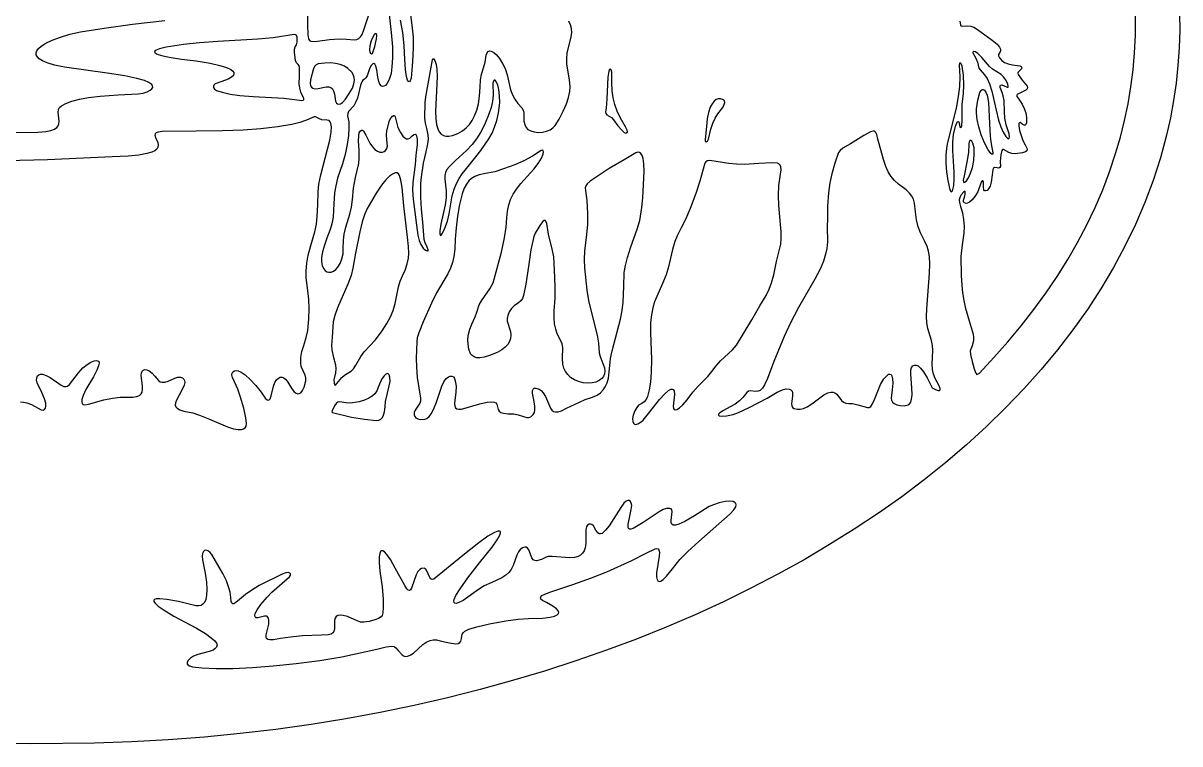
# Model space of a CAD drawing. Extents: x 0.2 to 24.3, y 0.2 to 15.5.
# Drawn here: x 11.99 to 24.26, y 0.25 to 7.89 of the extents above; entities that cross this region are included whole.
import ezdxf

# ---------------------------------------------------------------- set-up
doc = ezdxf.new("R2010")
doc.units = 0
doc.layers.add('SignTorch', color=7, linetype='CONTINUOUS')

msp = doc.modelspace()

# ---------------------------------------------------------------- linework, layer by layer
at = {"layer": 'SignTorch', "linetype": 'CONTINUOUS'}
for points in [[(24.25, 8.16), (24.258, 7.821), (24.252, 7.632), (24.238, 7.445), (24.218, 7.258), (24.191, 7.073), (24.157, 6.889), (24.116, 6.706), (24.051, 6.465), (23.974, 6.227), (23.886, 5.991), (23.786, 5.758), (23.675, 5.528), (23.554, 5.301), (23.421, 5.078), (23.278, 4.858), (23.124, 4.641), (22.96, 4.428), (22.787, 4.219), (22.603, 4.014), (22.41, 3.813), (22.208, 3.616), (21.996, 3.423), (21.775, 3.234), (21.546, 3.051), (21.308, 2.871), (21.061, 2.697), (20.806, 2.527), (20.544, 2.363), (20.273, 2.203), (19.995, 2.049), (19.71, 1.901), (19.417, 1.757), (19.117, 1.62), (18.811, 1.488), (18.497, 1.362), (18.178, 1.243), (17.852, 1.129), (17.52, 1.022), (17.183, 0.921), (16.839, 0.826), (16.491, 0.739), (16.137, 0.658), (15.778, 0.584), (15.414, 0.517), (15.045, 0.457), (14.672, 0.404), (14.295, 0.359), (13.914, 0.322), (13.529, 0.292), (13.14, 0.27), (12.748, 0.256), (12.073, 0.25), (11.714, 0.257)], [(15.004, 8.064), (15.008, 7.878), (15.011, 7.771), (15.017, 7.729), (15.027, 7.709), (15.041, 7.702), (15.066, 7.699), (15.113, 7.703), (15.24, 7.722), (15.342, 7.728), (15.421, 7.726), (15.502, 7.718), (15.53, 7.722), (15.551, 7.732), (15.57, 7.749), (15.586, 7.775), (15.605, 7.823), (15.683, 8.056)], [(15.868, 8.049), (15.896, 7.794), (15.907, 7.643), (15.909, 7.525), (15.903, 7.43), (15.893, 7.36), (15.878, 7.306), (15.852, 7.254), (15.834, 7.234), (15.818, 7.225), (15.803, 7.224), (15.789, 7.231), (15.776, 7.247), (15.763, 7.276), (15.753, 7.32), (15.742, 7.398), (15.731, 7.439), (15.72, 7.459), (15.71, 7.466), (15.699, 7.464), (15.68, 7.443), (15.665, 7.409), (15.64, 7.335), (15.627, 7.313), (15.612, 7.301), (15.595, 7.29), (15.582, 7.271), (15.569, 7.237), (15.537, 7.099), (15.518, 7.051), (15.497, 7.017), (15.443, 6.956), (15.434, 6.935), (15.432, 6.912), (15.444, 6.848), (15.447, 6.783), (15.442, 6.702), (15.429, 6.606), (15.406, 6.501), (15.378, 6.401), (15.327, 6.249), (15.307, 6.169), (15.295, 6.095), (15.286, 5.977), (15.278, 5.837), (15.267, 5.767), (15.249, 5.704), (15.214, 5.615), (15.186, 5.539), (15.167, 5.469), (15.157, 5.409), (15.157, 5.362), (15.164, 5.323), (15.177, 5.293), (15.193, 5.272), (15.214, 5.258), (15.235, 5.252), (15.257, 5.253), (15.282, 5.262), (15.307, 5.28), (15.33, 5.307), (15.353, 5.346), (15.372, 5.396), (15.384, 5.448), (15.387, 5.502), (15.389, 5.593), (15.397, 5.657), (15.415, 5.731), (15.458, 5.869), (15.474, 5.942), (15.483, 6.025), (15.495, 6.143), (15.515, 6.256), (15.55, 6.406), (15.556, 6.466), (15.554, 6.543), (15.548, 6.645), (15.55, 6.699), (15.557, 6.732), (15.567, 6.75), (15.579, 6.758), (15.591, 6.758), (15.603, 6.747), (15.625, 6.707), (15.668, 6.623), (15.696, 6.581), (15.723, 6.553), (15.749, 6.536), (15.775, 6.527), (15.801, 6.526), (15.821, 6.532), (15.836, 6.544), (15.848, 6.563), (15.854, 6.589), (15.849, 6.656), (15.844, 6.712), (15.849, 6.749), (15.873, 6.852), (15.887, 6.882), (15.905, 6.905), (15.919, 6.915), (15.929, 6.914), (15.936, 6.902), (15.966, 6.787), (15.992, 6.733), (16.017, 6.697), (16.039, 6.677), (16.057, 6.668), (16.074, 6.668), (16.092, 6.676), (16.114, 6.697), (16.135, 6.715), (16.148, 6.718), (16.157, 6.713), (16.165, 6.698), (16.171, 6.665), (16.171, 6.608), (16.157, 6.49), (16.15, 6.396), (16.125, 6.204), (16.122, 6.124), (16.128, 6.029), (16.162, 5.75), (16.177, 5.647), (16.192, 5.588), (16.21, 5.545), (16.235, 5.509), (16.26, 5.486), (16.279, 5.478), (16.287, 5.48), (16.288, 5.491), (16.278, 5.518), (16.255, 5.563), (16.245, 5.598), (16.232, 5.785), (16.215, 5.922), (16.209, 6.049), (16.21, 6.19), (16.215, 6.265), (16.239, 6.41), (16.266, 6.531), (16.285, 6.613), (16.29, 6.663), (16.287, 6.708), (16.275, 6.762), (16.257, 6.833), (16.251, 6.888), (16.256, 7.052), (16.263, 7.111), (16.318, 7.426), (16.332, 7.506), (16.34, 7.517), (16.348, 7.515), (16.358, 7.499), (16.372, 7.457), (16.38, 7.405), (16.382, 7.33), (16.375, 7.177), (16.365, 6.961), (16.367, 6.878), (16.375, 6.818), (16.388, 6.774), (16.405, 6.741), (16.425, 6.718), (16.448, 6.703), (16.474, 6.696), (16.507, 6.695), (16.546, 6.702), (16.603, 6.724), (16.65, 6.751), (16.69, 6.783), (16.724, 6.82), (16.755, 6.863), (16.78, 6.912), (16.802, 6.972), (16.819, 7.04), (16.831, 7.12), (16.838, 7.217), (16.842, 7.293), (16.852, 7.348), (16.89, 7.479), (16.902, 7.556), (16.912, 7.58), (16.923, 7.593), (16.937, 7.599), (16.956, 7.597), (16.982, 7.584), (17.01, 7.56), (17.042, 7.52), (17.076, 7.466), (17.102, 7.412), (17.123, 7.345), (17.16, 7.187), (17.18, 7.134), (17.205, 7.088), (17.238, 7.043), (17.281, 6.995), (17.294, 6.97), (17.3, 6.941), (17.302, 6.855), (17.311, 6.818), (17.327, 6.786), (17.345, 6.768), (17.374, 6.752), (17.412, 6.741), (17.455, 6.736), (17.501, 6.738), (17.543, 6.748), (17.58, 6.763), (17.61, 6.783), (17.634, 6.808), (17.677, 6.876), (17.72, 6.959), (17.753, 7.037), (17.776, 7.107), (17.788, 7.168), (17.791, 7.219), (17.784, 7.292), (17.759, 7.461), (17.757, 7.521), (17.762, 7.576), (17.805, 7.749), (17.81, 7.796), (17.807, 7.836), (17.797, 7.875), (17.778, 7.916)], [(16.088, 8.068), (16.115, 7.872), (16.127, 7.746), (16.129, 7.642), (16.125, 7.548), (16.116, 7.438), (16.106, 7.31), (16.097, 7.282), (16.088, 7.273), (16.079, 7.275), (16.069, 7.29), (16.057, 7.327), (16.045, 7.404), (16.041, 7.507), (16.033, 7.656), (16.017, 7.795), (15.995, 7.925)], [(21.925, 7.916), (21.931, 7.875), (21.937, 7.866), (21.949, 7.864), (22.003, 7.866), (22.041, 7.862), (22.074, 7.85), (22.113, 7.828), (22.269, 7.715), (22.32, 7.671), (22.346, 7.641), (22.356, 7.619), (22.357, 7.602), (22.349, 7.584), (22.336, 7.561), (22.336, 7.546), (22.344, 7.528), (22.371, 7.498), (22.4, 7.478), (22.437, 7.463), (22.484, 7.453), (22.562, 7.441), (22.575, 7.434), (22.581, 7.421), (22.579, 7.41), (22.566, 7.396), (22.545, 7.376), (22.54, 7.363), (22.545, 7.35), (22.587, 7.291), (22.638, 7.226), (22.642, 7.212), (22.639, 7.198), (22.626, 7.184), (22.598, 7.168), (22.533, 7.139), (22.528, 7.129), (22.53, 7.116), (22.549, 7.087), (22.586, 7.034), (22.608, 6.99), (22.623, 6.943), (22.631, 6.892), (22.631, 6.836), (22.626, 6.819), (22.618, 6.813), (22.606, 6.814), (22.583, 6.827), (22.565, 6.839), (22.556, 6.838), (22.551, 6.829), (22.55, 6.806), (22.559, 6.756), (22.592, 6.648), (22.616, 6.605), (22.636, 6.57), (22.639, 6.553), (22.635, 6.541), (22.62, 6.53), (22.589, 6.519), (22.51, 6.509), (22.477, 6.513), (22.444, 6.524), (22.387, 6.555), (22.377, 6.553), (22.371, 6.543), (22.361, 6.498), (22.353, 6.428), (22.355, 6.375), (22.35, 6.363), (22.34, 6.357), (22.32, 6.359), (22.293, 6.362), (22.282, 6.357), (22.274, 6.343), (22.267, 6.286), (22.256, 6.208), (22.245, 6.164), (22.23, 6.136), (22.215, 6.121), (22.197, 6.114), (22.187, 6.116), (22.181, 6.127), (22.177, 6.155), (22.175, 6.211), (22.17, 6.222), (22.161, 6.222), (22.151, 6.207), (22.114, 6.106), (22.084, 6.056), (22.054, 6.019), (22.028, 5.995), (22.006, 5.984), (21.991, 5.983), (21.973, 5.99), (21.965, 6), (21.964, 6.015), (21.974, 6.048), (21.983, 6.08), (21.983, 6.106), (21.977, 6.113), (21.967, 6.106), (21.94, 6.073), (21.925, 6.045), (21.918, 6.019), (21.92, 5.991), (21.932, 5.949), (21.954, 5.882), (21.965, 5.811), (21.969, 5.739), (21.966, 5.667), (21.948, 5.544), (21.935, 5.421), (21.94, 5.219), (21.95, 5.066), (21.963, 4.969), (21.982, 4.883), (22.025, 4.736), (22.067, 4.597), (22.071, 4.56), (22.068, 4.524), (22.054, 4.471), (22.036, 4.419), (22.039, 4.38), (22.054, 4.305), (22.076, 4.228), (22.094, 4.183), (22.106, 4.166), (22.132, 4.182), (22.287, 4.347), (22.435, 4.514), (22.576, 4.683), (22.71, 4.856), (22.837, 5.031), (22.957, 5.208), (23.069, 5.387), (23.173, 5.569), (23.27, 5.754), (23.359, 5.94), (23.44, 6.128), (23.512, 6.319), (23.577, 6.511), (23.628, 6.686), (23.672, 6.862), (23.709, 7.039), (23.739, 7.218), (23.763, 7.398), (23.778, 7.579), (23.787, 7.762), (23.788, 7.975)], [(11.886, 6.736), (12.149, 6.737), (12.231, 6.744), (12.287, 6.756), (12.325, 6.77), (12.349, 6.786), (12.364, 6.804), (12.372, 6.826), (12.374, 6.854), (12.363, 6.95), (12.368, 6.977), (12.379, 6.999), (12.398, 7.017), (12.445, 7.042), (12.51, 7.066), (12.589, 7.088), (12.686, 7.106), (12.81, 7.12), (12.999, 7.133), (13.213, 7.146), (13.264, 7.152), (13.308, 7.166), (13.34, 7.183), (13.358, 7.199), (13.366, 7.213), (13.365, 7.227), (13.356, 7.243), (13.326, 7.266), (13.279, 7.285), (13.199, 7.308), (13.071, 7.335), (12.884, 7.365), (12.429, 7.428), (12.324, 7.45), (12.248, 7.473), (12.197, 7.496), (12.163, 7.517), (12.141, 7.539), (12.131, 7.559), (12.13, 7.579), (12.136, 7.6), (12.154, 7.625), (12.184, 7.651), (12.232, 7.682), (12.301, 7.715), (12.387, 7.747), (12.488, 7.776), (12.601, 7.801), (12.852, 7.842), (13.15, 7.882), (13.495, 7.922)], [(11.964, 3.877), (11.996, 3.876), (12.032, 3.868), (12.079, 3.848), (12.183, 3.794), (12.204, 3.789), (12.219, 3.796), (12.229, 3.811), (12.234, 3.833), (12.231, 3.865), (12.218, 3.911), (12.189, 3.978), (12.14, 4.08), (12.135, 4.108), (12.137, 4.133), (12.145, 4.152), (12.158, 4.164), (12.176, 4.171), (12.199, 4.17), (12.237, 4.158), (12.279, 4.135), (12.394, 4.054), (12.423, 4.042), (12.444, 4.039), (12.463, 4.045), (12.483, 4.062), (12.578, 4.186), (12.626, 4.238), (12.67, 4.275), (12.709, 4.299), (12.745, 4.313), (12.77, 4.317), (12.785, 4.313), (12.794, 4.304), (12.797, 4.287), (12.792, 4.258), (12.774, 4.212), (12.739, 4.143), (12.658, 4.007), (12.629, 3.945), (12.615, 3.903), (12.613, 3.876), (12.617, 3.859), (12.627, 3.849), (12.646, 3.845), (12.684, 3.853), (12.846, 3.898), (12.939, 3.916), (13.02, 3.926), (13.096, 3.927), (13.157, 3.928), (13.198, 3.935), (13.225, 3.946), (13.242, 3.961), (13.254, 3.981), (13.259, 4.007), (13.258, 4.049), (13.243, 4.156), (13.246, 4.185), (13.254, 4.204), (13.266, 4.215), (13.282, 4.22), (13.303, 4.218), (13.33, 4.206), (13.361, 4.182), (13.39, 4.151), (13.426, 4.105), (13.446, 4.091), (13.467, 4.085), (13.493, 4.087), (13.529, 4.097), (13.599, 4.13), (13.632, 4.138), (13.66, 4.138), (13.681, 4.131), (13.695, 4.119), (13.704, 4.104), (13.706, 4.082), (13.7, 4.053), (13.675, 4.001), (13.617, 3.897), (13.606, 3.866), (13.605, 3.843), (13.612, 3.825), (13.627, 3.809), (13.653, 3.794), (13.697, 3.78), (13.79, 3.761), (13.863, 3.738), (13.969, 3.694), (14.158, 3.613), (14.224, 3.592), (14.272, 3.583), (14.306, 3.583), (14.33, 3.59), (14.347, 3.601), (14.357, 3.619), (14.359, 3.648), (14.352, 3.707), (14.331, 3.809), (14.295, 3.939), (14.269, 4.012), (14.212, 4.135), (14.205, 4.163), (14.207, 4.181), (14.215, 4.195), (14.232, 4.206), (14.25, 4.21), (14.273, 4.207), (14.304, 4.193), (14.345, 4.164), (14.398, 4.116), (14.461, 4.05), (14.516, 3.982), (14.559, 3.918), (14.578, 3.9), (14.591, 3.896), (14.601, 3.899), (14.612, 3.911), (14.623, 3.94), (14.646, 4.045), (14.662, 4.084), (14.68, 4.112), (14.7, 4.129), (14.719, 4.138), (14.739, 4.138), (14.758, 4.131), (14.779, 4.115), (14.8, 4.088), (14.841, 4.016), (14.866, 3.984), (14.887, 3.968), (14.904, 3.963), (14.92, 3.965), (14.936, 3.975), (14.953, 3.997), (14.971, 4.034), (14.99, 4.102), (14.99, 4.13), (14.981, 4.161), (14.942, 4.251), (14.935, 4.287), (14.938, 4.348), (14.948, 4.41), (14.967, 4.474), (14.995, 4.561), (15.01, 4.634), (15.023, 4.759), (15.026, 4.864), (15.022, 4.964), (15.007, 5.088), (14.995, 5.193), (14.994, 5.269), (15, 5.347), (15.015, 5.434), (15.042, 5.537), (15.084, 5.68), (15.102, 5.762), (15.111, 5.842), (15.116, 5.966), (15.121, 6.107), (15.129, 6.185), (15.149, 6.286), (15.243, 6.654), (15.257, 6.739), (15.261, 6.793), (15.256, 6.829), (15.248, 6.849), (15.236, 6.86), (15.217, 6.865), (15.16, 6.869), (15.135, 6.878), (15.092, 6.9), (15.077, 6.901), (15.052, 6.891), (14.996, 6.865), (14.926, 6.841), (14.84, 6.82), (14.689, 6.796), (14.514, 6.775), (14.326, 6.76), (14.106, 6.751), (13.826, 6.747), (13.467, 6.746), (13.423, 6.739), (13.401, 6.731), (13.391, 6.72), (13.389, 6.706), (13.396, 6.683), (13.42, 6.628), (13.424, 6.602), (13.42, 6.58), (13.408, 6.559), (13.388, 6.541), (13.356, 6.526), (13.302, 6.51), (13.22, 6.495), (13.104, 6.483), (12.936, 6.475), (12.251, 6.446), (11.813, 6.434)]]:
    msp.add_lwpolyline(points, dxfattribs=at)
for points in [[(14.867, 7.775), (14.644, 7.74), (14.482, 7.723), (14.057, 7.699), (13.861, 7.686), (13.691, 7.668), (13.51, 7.64), (13.439, 7.623), (13.402, 7.608), (13.388, 7.597), (13.385, 7.588), (13.391, 7.578), (13.412, 7.566), (13.458, 7.55), (13.542, 7.532), (13.672, 7.514), (13.827, 7.495), (13.974, 7.47), (14.078, 7.446), (14.149, 7.424), (14.193, 7.403), (14.216, 7.386), (14.227, 7.37), (14.228, 7.355), (14.221, 7.339), (14.201, 7.321), (14.165, 7.3), (14.1, 7.274), (14.027, 7.249), (14.013, 7.237), (14.009, 7.225), (14.011, 7.21), (14.022, 7.195), (14.043, 7.181), (14.102, 7.161), (14.187, 7.142), (14.29, 7.127), (14.43, 7.116), (14.755, 7.099), (14.87, 7.086), (14.947, 7.075), (14.963, 7.077), (14.97, 7.084), (14.969, 7.096), (14.938, 7.161), (14.926, 7.203), (14.92, 7.252), (14.921, 7.331), (14.923, 7.424), (14.92, 7.441), (14.908, 7.455), (14.891, 7.474), (14.881, 7.497), (14.869, 7.587), (14.871, 7.619), (14.878, 7.642), (14.891, 7.665), (14.897, 7.694), (14.897, 7.745), (14.891, 7.764), (14.883, 7.772)], [(15.668, 7.588), (15.675, 7.575), (15.685, 7.57), (15.696, 7.572), (15.722, 7.646), (15.74, 7.729), (15.743, 7.765), (15.739, 7.78), (15.731, 7.783), (15.719, 7.776), (15.703, 7.753), (15.684, 7.708), (15.67, 7.655), (15.665, 7.613)], [(22.431, 6.673), (22.442, 6.669), (22.449, 6.675), (22.452, 6.69), (22.447, 6.72), (22.417, 6.816), (22.403, 6.886), (22.397, 6.952), (22.395, 7.073), (22.386, 7.124), (22.373, 7.16), (22.352, 7.21), (22.351, 7.227), (22.356, 7.236), (22.37, 7.239), (22.394, 7.23), (22.427, 7.214), (22.436, 7.215), (22.439, 7.224), (22.433, 7.249), (22.41, 7.296), (22.388, 7.325), (22.362, 7.349), (22.27, 7.405), (22.239, 7.434), (22.158, 7.531), (22.117, 7.571), (22.09, 7.589), (22.074, 7.593), (22.061, 7.587), (22.061, 7.578), (22.096, 7.522), (22.112, 7.479), (22.127, 7.418), (22.14, 7.398), (22.188, 7.346), (22.213, 7.306), (22.238, 7.249), (22.264, 7.172), (22.31, 6.971), (22.336, 6.866), (22.36, 6.794), (22.386, 6.737), (22.414, 6.692)], [(15.1, 7.453), (15.084, 7.438), (15.07, 7.415), (15.04, 7.293), (15.036, 7.255), (15.04, 7.23), (15.049, 7.214), (15.063, 7.203), (15.083, 7.198), (15.12, 7.201), (15.207, 7.219), (15.234, 7.219), (15.255, 7.211), (15.271, 7.197), (15.284, 7.175), (15.295, 7.141), (15.305, 7.068), (15.314, 7.047), (15.325, 7.037), (15.338, 7.034), (15.356, 7.04), (15.377, 7.054), (15.409, 7.089), (15.451, 7.149), (15.484, 7.206), (15.499, 7.25), (15.505, 7.288), (15.502, 7.319), (15.493, 7.348), (15.476, 7.375), (15.436, 7.414), (15.398, 7.437), (15.353, 7.455), (15.304, 7.467), (15.251, 7.472), (15.19, 7.47), (15.122, 7.462)], [(18.172, 6.935), (18.18, 6.923), (18.231, 6.893), (18.254, 6.869), (18.298, 6.806), (18.34, 6.759), (18.367, 6.736), (18.384, 6.729), (18.394, 6.731), (18.4, 6.741), (18.396, 6.76), (18.379, 6.794), (18.326, 6.885), (18.291, 6.96), (18.266, 7.03), (18.249, 7.101), (18.238, 7.177), (18.234, 7.264), (18.234, 7.373), (18.227, 7.398), (18.22, 7.407), (18.211, 7.403), (18.203, 7.385), (18.193, 7.32), (18.182, 7.091), (18.175, 6.992), (18.169, 6.953)], [(21.782, 6.317), (21.796, 6.224), (21.82, 6.128), (21.83, 6.107), (21.838, 6.104), (21.846, 6.114), (21.86, 6.173), (21.865, 6.235), (21.864, 6.317), (21.849, 6.544), (21.85, 6.633), (21.858, 6.712), (21.879, 6.803), (21.893, 6.838), (21.903, 6.85), (21.913, 6.848), (21.918, 6.83), (21.924, 6.796), (21.93, 6.789), (21.941, 6.792), (21.946, 6.808), (21.95, 6.86), (21.951, 7.031), (21.964, 7.147), (21.967, 7.238), (21.962, 7.341), (21.95, 7.438), (21.939, 7.463), (21.93, 7.474), (21.922, 7.47), (21.918, 7.449), (21.923, 7.39), (21.926, 7.324), (21.921, 7.222), (21.908, 7.115), (21.887, 6.994), (21.794, 6.627), (21.782, 6.567), (21.775, 6.494), (21.775, 6.409)], [(16.464, 6.28), (16.464, 6.242), (16.478, 6.111), (16.478, 6.042), (16.469, 5.969), (16.447, 5.872), (16.422, 5.763), (16.412, 5.693), (16.412, 5.656), (16.417, 5.643), (16.426, 5.645), (16.44, 5.665), (16.465, 5.721), (16.491, 5.794), (16.508, 5.871), (16.542, 6.062), (16.562, 6.135), (16.586, 6.195), (16.614, 6.248), (16.649, 6.297), (16.726, 6.39), (16.844, 6.545), (16.931, 6.669), (16.965, 6.728), (16.992, 6.79), (17.015, 6.861), (17.033, 6.943), (17.046, 7.049), (17.045, 7.123), (17.038, 7.189), (17.026, 7.237), (17.008, 7.277), (16.996, 7.288), (16.987, 7.289), (16.98, 7.28), (16.974, 7.257), (16.976, 7.129), (16.969, 7.064), (16.955, 6.998), (16.932, 6.928), (16.884, 6.816), (16.842, 6.733), (16.799, 6.666), (16.754, 6.607), (16.695, 6.544), (16.577, 6.436), (16.513, 6.375), (16.486, 6.342), (16.471, 6.31)], [(22.252, 6.511), (22.224, 6.552), (22.187, 6.626), (22.152, 6.711), (22.126, 6.796), (22.109, 6.873), (22.101, 6.939), (22.102, 6.987), (22.115, 7.076), (22.137, 7.157), (22.15, 7.18), (22.162, 7.19), (22.173, 7.19), (22.186, 7.183), (22.201, 7.164), (22.214, 7.132), (22.229, 7.051), (22.243, 6.754), (22.251, 6.655), (22.264, 6.574), (22.275, 6.519), (22.273, 6.506), (22.264, 6.503)], [(19.237, 6.797), (19.233, 6.732), (19.223, 6.655), (19.226, 6.638), (19.234, 6.634), (19.249, 6.644), (19.26, 6.662), (19.286, 6.769), (19.306, 6.835), (19.329, 6.886), (19.357, 6.932), (19.411, 7.001), (19.427, 7.032), (19.432, 7.054), (19.429, 7.069), (19.419, 7.08), (19.387, 7.091), (19.363, 7.091), (19.34, 7.083), (19.319, 7.066), (19.298, 7.04), (19.278, 7.002), (19.26, 6.948), (19.246, 6.878)], [(20.547, 6.2), (20.532, 6.096), (20.521, 5.954), (20.52, 5.883), (20.52, 5.819), (20.518, 5.735), (20.521, 5.575), (20.515, 5.505), (20.502, 5.443), (20.478, 5.37), (20.442, 5.285), (20.387, 5.179), (20.215, 4.879), (20.13, 4.715), (20.063, 4.572), (19.951, 4.305), (19.886, 4.127), (19.854, 4.057), (19.832, 4.021), (19.808, 3.999), (19.786, 3.99), (19.763, 3.988), (19.702, 3.996), (19.684, 3.99), (19.666, 3.977), (19.625, 3.924), (19.587, 3.887), (19.541, 3.852), (19.489, 3.823), (19.418, 3.787), (19.38, 3.761), (19.366, 3.746), (19.365, 3.737), (19.373, 3.731), (19.396, 3.727), (19.45, 3.73), (19.52, 3.742), (19.579, 3.764), (19.692, 3.817), (19.88, 3.915), (19.989, 3.979), (20.044, 4.004), (20.08, 4.014), (20.114, 4.013), (20.134, 4.004), (20.146, 3.991), (20.152, 3.972), (20.152, 3.943), (20.14, 3.858), (20.143, 3.835), (20.152, 3.818), (20.168, 3.807), (20.199, 3.799), (20.232, 3.8), (20.266, 3.808), (20.306, 3.825), (20.356, 3.856), (20.484, 3.951), (20.525, 3.973), (20.557, 3.982), (20.581, 3.982), (20.601, 3.974), (20.619, 3.959), (20.669, 3.891), (20.691, 3.874), (20.717, 3.864), (20.749, 3.861), (20.787, 3.859), (20.842, 3.847), (20.945, 3.817), (20.964, 3.818), (20.98, 3.83), (20.998, 3.855), (21.021, 3.903), (21.082, 4.061), (21.12, 4.122), (21.149, 4.155), (21.17, 4.17), (21.184, 4.173), (21.195, 4.168), (21.205, 4.153), (21.212, 4.123), (21.215, 4.075), (21.209, 4.004), (21.196, 3.916), (21.2, 3.894), (21.211, 3.875), (21.229, 3.859), (21.256, 3.846), (21.293, 3.838), (21.334, 3.837), (21.376, 3.845), (21.392, 3.856), (21.405, 3.876), (21.414, 3.905), (21.418, 3.951), (21.415, 4.025), (21.404, 4.17), (21.406, 4.217), (21.414, 4.243), (21.428, 4.261), (21.443, 4.268), (21.461, 4.267), (21.482, 4.258), (21.508, 4.235), (21.541, 4.195), (21.579, 4.134), (21.615, 4.062), (21.63, 4.028), (21.667, 4.007), (21.694, 3.997), (21.709, 3.998), (21.715, 4.005), (21.715, 4.019), (21.705, 4.047), (21.662, 4.126), (21.645, 4.172), (21.635, 4.222), (21.631, 4.279), (21.634, 4.35), (21.64, 4.424), (21.636, 4.477), (21.626, 4.527), (21.584, 4.655), (21.574, 4.714), (21.57, 4.783), (21.574, 4.865), (21.604, 5.243), (21.607, 5.342), (21.602, 5.416), (21.592, 5.475), (21.577, 5.526), (21.55, 5.584), (21.508, 5.669), (21.484, 5.733), (21.466, 5.809), (21.454, 5.892), (21.443, 5.986), (21.432, 6.027), (21.415, 6.06), (21.391, 6.092), (21.355, 6.125), (21.275, 6.185), (21.231, 6.226), (21.194, 6.271), (21.165, 6.319), (21.14, 6.374), (21.116, 6.449), (21.07, 6.616), (21.056, 6.665), (21.044, 6.714), (21.033, 6.736), (21.02, 6.747), (21.004, 6.75), (20.977, 6.743), (20.907, 6.703), (20.764, 6.613), (20.685, 6.567), (20.655, 6.543), (20.639, 6.522), (20.599, 6.408), (20.567, 6.296)], [(21.97, 6.275), (21.96, 6.229), (21.962, 6.212), (21.968, 6.205), (21.978, 6.207), (21.995, 6.221), (22.016, 6.253), (22.038, 6.302), (22.058, 6.365), (22.072, 6.439), (22.077, 6.512), (22.075, 6.571), (22.064, 6.622), (22.052, 6.641), (22.041, 6.649), (22.032, 6.648), (22.025, 6.637), (22.02, 6.61), (22.017, 6.527), (22.004, 6.437)], [(16.668, 6.143), (16.647, 6.085), (16.62, 5.971), (16.597, 5.847), (16.583, 5.723), (16.575, 5.604), (16.57, 5.497), (16.56, 5.418), (16.545, 5.354), (16.524, 5.297), (16.494, 5.235), (16.374, 5.034), (16.321, 4.926), (16.235, 4.727), (16.187, 4.609), (16.171, 4.557), (16.167, 4.518), (16.164, 4.425), (16.159, 4.341), (16.162, 4.247), (16.172, 4.136), (16.205, 3.918), (16.205, 3.885), (16.199, 3.865), (16.149, 3.79), (16.139, 3.763), (16.138, 3.741), (16.144, 3.723), (16.157, 3.708), (16.178, 3.697), (16.207, 3.691), (16.253, 3.693), (16.274, 3.702), (16.297, 3.721), (16.319, 3.751), (16.344, 3.798), (16.374, 3.875), (16.431, 4.043), (16.453, 4.09), (16.479, 4.124), (16.502, 4.143), (16.522, 4.15), (16.539, 4.15), (16.554, 4.143), (16.566, 4.127), (16.578, 4.085), (16.583, 4.04), (16.58, 3.979), (16.567, 3.864), (16.57, 3.832), (16.578, 3.815), (16.59, 3.804), (16.61, 3.799), (16.639, 3.8), (16.835, 3.858), (16.913, 3.875), (16.96, 3.879), (16.988, 3.876), (17.005, 3.867), (17.015, 3.854), (17.021, 3.826), (17.029, 3.796), (17.04, 3.779), (17.058, 3.766), (17.087, 3.756), (17.132, 3.752), (17.194, 3.749), (17.242, 3.74), (17.335, 3.71), (17.356, 3.711), (17.376, 3.72), (17.401, 3.742), (17.413, 3.764), (17.419, 3.793), (17.418, 3.833), (17.407, 3.899), (17.394, 3.971), (17.395, 3.998), (17.401, 4.013), (17.411, 4.021), (17.43, 4.022), (17.464, 4.012), (17.486, 3.997), (17.508, 3.972), (17.53, 3.933), (17.584, 3.809), (17.6, 3.788), (17.617, 3.776), (17.638, 3.77), (17.665, 3.771), (17.7, 3.782), (17.755, 3.809), (17.89, 3.876), (17.953, 3.901), (18.031, 3.927), (18.078, 3.95), (18.114, 3.975), (18.142, 4.004), (18.165, 4.038), (18.184, 4.079), (18.198, 4.13), (18.211, 4.227), (18.221, 4.339), (18.237, 4.419), (18.325, 4.754), (18.343, 4.846), (18.353, 4.936), (18.361, 5.101), (18.367, 5.25), (18.378, 5.323), (18.4, 5.408), (18.437, 5.521), (18.504, 5.709), (18.53, 5.8), (18.554, 5.939), (18.565, 6.04), (18.578, 6.321), (18.575, 6.402), (18.566, 6.458), (18.555, 6.492), (18.542, 6.513), (18.528, 6.522), (18.511, 6.525), (18.49, 6.518), (18.366, 6.444), (18.208, 6.351), (18.004, 6.217), (17.974, 6.19), (17.959, 6.169), (17.953, 6.149), (17.955, 6.119), (17.97, 6.013), (17.976, 5.876), (17.975, 5.763), (17.966, 5.651), (17.945, 5.477), (17.941, 5.389), (17.945, 5.3), (17.968, 5.062), (17.987, 4.954), (18.022, 4.807), (18.078, 4.584), (18.094, 4.501), (18.101, 4.396), (18.111, 4.358), (18.157, 4.237), (18.161, 4.204), (18.158, 4.175), (18.146, 4.147), (18.128, 4.124), (18.101, 4.104), (18.066, 4.088), (18.026, 4.078), (17.978, 4.076), (17.929, 4.08), (17.88, 4.093), (17.837, 4.111), (17.798, 4.137), (17.767, 4.166), (17.743, 4.198), (17.725, 4.235), (17.715, 4.276), (17.711, 4.336), (17.714, 4.454), (17.707, 4.493), (17.691, 4.533), (17.656, 4.599), (17.639, 4.649), (17.628, 4.704), (17.623, 4.767), (17.624, 4.842), (17.634, 4.979), (17.635, 5.101), (17.628, 5.278), (17.619, 5.414), (17.606, 5.484), (17.562, 5.655), (17.544, 5.769), (17.535, 5.793), (17.527, 5.801), (17.517, 5.801), (17.503, 5.79), (17.478, 5.759), (17.421, 5.666), (17.407, 5.631), (17.376, 5.49), (17.353, 5.337), (17.322, 5.125), (17.299, 5.005), (17.287, 4.973), (17.271, 4.95), (17.245, 4.928), (17.199, 4.897), (17.172, 4.868), (17.147, 4.831), (17.131, 4.794), (17.124, 4.763), (17.126, 4.735), (17.159, 4.625), (17.164, 4.584), (17.161, 4.548), (17.15, 4.516), (17.132, 4.486), (17.105, 4.456), (17.068, 4.428), (17.018, 4.401), (16.938, 4.368), (16.88, 4.351), (16.836, 4.345), (16.801, 4.346), (16.773, 4.354), (16.752, 4.368), (16.736, 4.388), (16.718, 4.435), (16.71, 4.488), (16.709, 4.541), (16.715, 4.595), (16.728, 4.649), (16.749, 4.702), (16.785, 4.778), (16.802, 4.829), (16.827, 4.905), (16.854, 4.95), (16.941, 5.078), (16.976, 5.14), (17.064, 5.465), (17.096, 5.616), (17.113, 5.73), (17.121, 5.828), (17.128, 5.901), (17.141, 5.966), (17.161, 6.024), (17.187, 6.079), (17.223, 6.133), (17.271, 6.194), (17.408, 6.344), (17.453, 6.404), (17.488, 6.462), (17.506, 6.504), (17.511, 6.53), (17.508, 6.543), (17.499, 6.547), (17.485, 6.542), (17.395, 6.485), (17.307, 6.438), (17.206, 6.393), (17.087, 6.348), (16.995, 6.319), (16.895, 6.3), (16.827, 6.285), (16.783, 6.269), (16.748, 6.248), (16.718, 6.221), (16.692, 6.187)], [(19.275, 6.436), (19.25, 6.434), (19.233, 6.425), (19.221, 6.41), (19.169, 6.217), (19.127, 6.087), (19.066, 5.927), (19.016, 5.811), (18.97, 5.722), (18.926, 5.64), (18.901, 5.577), (18.877, 5.495), (18.836, 5.31), (18.809, 5.224), (18.772, 5.132), (18.688, 4.94), (18.668, 4.875), (18.654, 4.802), (18.646, 4.718), (18.644, 4.613), (18.654, 4.328), (18.652, 4.194), (18.644, 4.085), (18.631, 4.004), (18.612, 3.933), (18.597, 3.901), (18.578, 3.878), (18.554, 3.86), (18.517, 3.841), (18.498, 3.819), (18.478, 3.782), (18.462, 3.738), (18.455, 3.698), (18.456, 3.668), (18.463, 3.651), (18.474, 3.641), (18.489, 3.639), (18.512, 3.645), (18.545, 3.664), (18.568, 3.685), (18.636, 3.77), (18.74, 3.901), (18.797, 3.964), (18.835, 3.997), (18.859, 4.011), (18.875, 4.013), (18.886, 4.008), (18.895, 3.993), (18.9, 3.955), (18.886, 3.831), (18.89, 3.808), (18.897, 3.796), (18.908, 3.792), (18.925, 3.796), (18.952, 3.813), (18.989, 3.847), (19.034, 3.899), (19.092, 3.982), (19.149, 4.043), (19.252, 4.147), (19.294, 4.198), (19.34, 4.26), (19.387, 4.311), (19.515, 4.428), (19.557, 4.478), (19.718, 4.748), (19.805, 4.895), (19.872, 5.006), (19.904, 5.072), (19.929, 5.141), (19.951, 5.224), (19.98, 5.366), (20.026, 5.549), (20.031, 5.607), (20.029, 5.681), (20.004, 5.96), (20.002, 6.068), (20.007, 6.174), (20.023, 6.293), (20.03, 6.34), (20.028, 6.369), (20.02, 6.389), (20.007, 6.402), (19.99, 6.41), (19.94, 6.411), (19.795, 6.404), (19.643, 6.395), (19.556, 6.397), (19.474, 6.406)], [(15.938, 6.305), (15.909, 6.293), (15.877, 6.27), (15.838, 6.232), (15.792, 6.175), (15.737, 6.092), (15.638, 5.923), (15.611, 5.862), (15.586, 5.786), (15.562, 5.681), (15.517, 5.454), (15.489, 5.294), (15.469, 5.217), (15.436, 5.127), (15.327, 4.876), (15.298, 4.792), (15.281, 4.726), (15.275, 4.673), (15.269, 4.565), (15.263, 4.48), (15.266, 4.43), (15.28, 4.363), (15.304, 4.27), (15.307, 4.228), (15.303, 4.187), (15.288, 4.11), (15.289, 4.075), (15.293, 4.057), (15.303, 4.056), (15.32, 4.073), (15.371, 4.137), (15.399, 4.16), (15.473, 4.207), (15.496, 4.229), (15.521, 4.266), (15.574, 4.359), (15.609, 4.407), (15.727, 4.535), (15.798, 4.63), (15.849, 4.709), (15.886, 4.778), (15.915, 4.847), (15.937, 4.919), (15.972, 5.096), (15.991, 5.158), (16.016, 5.214), (16.044, 5.275), (16.066, 5.343), (16.078, 5.4), (16.083, 5.456), (16.08, 5.526), (16.067, 5.625), (16.028, 5.955), (16.011, 6.15), (15.998, 6.228), (15.983, 6.277), (15.971, 6.297), (15.959, 6.306)], [(15.825, 3.771), (15.831, 3.826), (15.836, 3.883), (15.851, 3.955), (15.884, 4.095), (15.88, 4.14), (15.872, 4.165), (15.863, 4.176), (15.852, 4.178), (15.838, 4.172), (15.819, 4.155), (15.796, 4.121), (15.761, 4.04), (15.741, 3.995), (15.72, 3.964), (15.693, 3.938), (15.658, 3.915), (15.613, 3.895), (15.554, 3.878), (15.459, 3.864), (15.417, 3.866), (15.347, 3.877), (15.329, 3.873), (15.312, 3.86), (15.293, 3.834), (15.268, 3.783), (15.267, 3.771), (15.274, 3.764), (15.474, 3.716), (15.612, 3.693), (15.736, 3.679), (15.763, 3.683), (15.784, 3.693), (15.802, 3.71), (15.815, 3.735)], [(19.54, 2.811), (19.52, 2.819), (19.487, 2.823), (19.436, 2.819), (19.373, 2.807), (19.311, 2.787), (19.267, 2.767), (19.111, 2.667), (19.009, 2.609), (18.946, 2.579), (18.91, 2.568), (18.886, 2.57), (18.872, 2.58), (18.865, 2.596), (18.863, 2.62), (18.876, 2.713), (18.872, 2.731), (18.863, 2.742), (18.848, 2.748), (18.813, 2.747), (18.78, 2.736), (18.735, 2.712), (18.567, 2.599), (18.461, 2.534), (18.437, 2.526), (18.422, 2.528), (18.412, 2.535), (18.407, 2.551), (18.408, 2.581), (18.421, 2.646), (18.441, 2.736), (18.445, 2.778), (18.441, 2.804), (18.431, 2.82), (18.418, 2.83), (18.403, 2.831), (18.385, 2.823), (18.363, 2.802), (18.329, 2.758), (18.206, 2.563), (18.167, 2.515), (18.131, 2.482), (18.114, 2.476), (18.099, 2.478), (18.085, 2.489), (18.066, 2.518), (18.04, 2.562), (18.024, 2.577), (18.01, 2.582), (17.994, 2.579), (17.976, 2.568), (17.966, 2.551), (17.96, 2.522), (17.959, 2.461), (17.959, 2.377), (17.953, 2.331), (17.942, 2.298), (17.925, 2.271), (17.903, 2.251), (17.876, 2.236), (17.838, 2.226), (17.79, 2.222), (17.601, 2.239), (17.561, 2.237), (17.537, 2.23), (17.487, 2.205), (17.436, 2.191), (17.417, 2.194), (17.402, 2.203), (17.387, 2.222), (17.371, 2.261), (17.353, 2.309), (17.34, 2.327), (17.327, 2.335), (17.311, 2.336), (17.289, 2.328), (17.264, 2.31), (17.245, 2.286), (17.228, 2.252), (17.19, 2.141), (17.168, 2.1), (17.141, 2.066), (17.109, 2.038), (17.067, 2.011), (16.961, 1.962), (16.88, 1.925), (16.819, 1.888), (16.657, 1.772), (16.613, 1.748), (16.587, 1.74), (16.571, 1.741), (16.563, 1.748), (16.559, 1.763), (16.562, 1.782), (16.581, 1.823), (16.625, 1.895), (16.707, 2.011), (16.83, 2.17), (16.965, 2.337), (17.02, 2.415), (17.047, 2.463), (17.055, 2.488), (17.053, 2.501), (17.045, 2.507), (17.027, 2.506), (16.992, 2.493), (16.921, 2.453), (16.824, 2.384), (16.653, 2.248), (16.346, 1.997), (16.329, 1.994), (16.317, 1.999), (16.304, 2.014), (16.288, 2.053), (16.271, 2.091), (16.257, 2.107), (16.243, 2.114), (16.217, 2.111), (16.198, 2.1), (16.179, 2.078), (16.16, 2.044), (16.139, 1.984), (16.111, 1.9), (16.099, 1.884), (16.088, 1.878), (16.076, 1.881), (16.06, 1.895), (16.038, 1.929), (15.937, 2.115), (15.887, 2.204), (15.85, 2.258), (15.823, 2.286), (15.805, 2.297), (15.792, 2.297), (15.782, 2.289), (15.773, 2.27), (15.767, 2.234), (15.767, 2.172), (15.775, 2.083), (15.798, 1.916), (15.809, 1.785), (15.811, 1.695), (15.806, 1.641), (15.799, 1.613), (15.787, 1.597), (15.762, 1.581), (15.721, 1.564), (15.663, 1.549), (15.605, 1.541), (15.57, 1.542), (15.534, 1.555), (15.432, 1.6), (15.385, 1.613), (15.353, 1.616), (15.33, 1.612), (15.313, 1.602), (15.301, 1.585), (15.294, 1.56), (15.292, 1.467), (15.286, 1.442), (15.275, 1.426), (15.257, 1.415), (15.228, 1.408), (15.156, 1.404), (14.955, 1.395), (14.828, 1.383), (14.722, 1.366), (14.646, 1.352), (14.608, 1.352), (14.586, 1.357), (14.574, 1.368), (14.568, 1.383), (14.568, 1.408), (14.582, 1.463), (14.596, 1.521), (14.598, 1.558), (14.593, 1.585), (14.584, 1.598), (14.571, 1.604), (14.55, 1.603), (14.479, 1.586), (14.463, 1.588), (14.454, 1.597), (14.449, 1.611), (14.454, 1.632), (14.473, 1.67), (14.514, 1.729), (14.578, 1.807), (14.629, 1.859), (14.816, 2.022), (14.826, 2.041), (14.826, 2.054), (14.82, 2.062), (14.805, 2.066), (14.777, 2.063), (14.738, 2.05), (14.496, 1.929), (14.417, 1.882), (14.349, 1.834), (14.285, 1.78), (14.248, 1.748), (14.227, 1.737), (14.215, 1.737), (14.205, 1.744), (14.198, 1.761), (14.193, 1.802), (14.186, 1.859), (14.171, 1.917), (14.148, 1.979), (14.109, 2.056), (13.993, 2.259), (13.97, 2.285), (13.949, 2.299), (13.931, 2.303), (13.916, 2.3), (13.904, 2.289), (13.894, 2.27), (13.89, 2.241), (13.893, 2.203), (13.923, 2.062), (13.937, 1.966), (13.941, 1.887), (13.938, 1.826), (13.929, 1.781), (13.916, 1.751), (13.899, 1.731), (13.879, 1.718), (13.854, 1.713), (13.824, 1.715), (13.639, 1.759), (13.517, 1.782), (13.442, 1.789), (13.403, 1.788), (13.384, 1.781), (13.377, 1.773), (13.378, 1.761), (13.391, 1.742), (13.423, 1.712), (13.486, 1.668), (13.591, 1.606), (13.832, 1.478), (13.925, 1.421), (13.987, 1.376), (14.024, 1.342), (14.043, 1.317), (14.05, 1.299), (14.044, 1.277), (14.03, 1.26), (14.006, 1.245), (13.966, 1.231), (13.843, 1.198), (13.798, 1.179), (13.766, 1.158), (13.739, 1.132), (13.73, 1.114), (13.73, 1.1), (13.737, 1.088), (13.755, 1.076), (13.788, 1.066), (13.887, 1.056), (14.038, 1.05), (14.217, 1.05), (14.423, 1.059), (14.645, 1.076), (14.888, 1.101), (15.137, 1.135), (15.373, 1.174), (15.741, 1.256), (15.84, 1.28), (15.903, 1.287), (15.925, 1.282), (15.945, 1.268), (15.97, 1.242), (16.006, 1.197), (16.025, 1.183), (16.044, 1.177), (16.067, 1.179), (16.095, 1.19), (16.13, 1.213), (16.232, 1.304), (16.273, 1.332), (16.308, 1.348), (16.34, 1.354), (16.374, 1.353), (16.428, 1.341), (16.513, 1.32), (16.581, 1.312), (16.605, 1.316), (16.622, 1.326), (16.633, 1.341), (16.64, 1.368), (16.649, 1.413), (16.66, 1.433), (16.675, 1.447), (16.718, 1.466), (16.803, 1.491), (16.939, 1.522), (17.112, 1.555), (17.24, 1.573), (17.35, 1.578), (17.498, 1.585), (17.579, 1.594), (17.627, 1.606), (17.655, 1.619), (17.668, 1.632), (17.671, 1.646), (17.665, 1.662), (17.647, 1.683), (17.608, 1.711), (17.541, 1.748), (17.499, 1.77), (17.483, 1.785), (17.478, 1.798), (17.481, 1.81), (17.494, 1.823), (17.524, 1.839), (17.589, 1.861), (17.822, 1.939), (18.019, 2.01), (18.181, 2.076), (18.445, 2.195), (18.6, 2.272), (18.694, 2.32), (18.713, 2.323), (18.726, 2.319), (18.734, 2.307), (18.739, 2.284), (18.736, 2.24), (18.708, 2.063), (18.708, 2.021), (18.714, 1.994), (18.724, 1.98), (18.739, 1.972), (18.754, 1.976), (18.778, 1.992), (18.815, 2.029), (18.877, 2.105), (18.957, 2.204), (19.039, 2.289), (19.158, 2.397), (19.491, 2.69), (19.529, 2.732), (19.548, 2.763), (19.553, 2.784), (19.55, 2.799)]]:
    msp.add_lwpolyline(points, close=True, dxfattribs=at)

doc.saveas('drawing.dxf')
